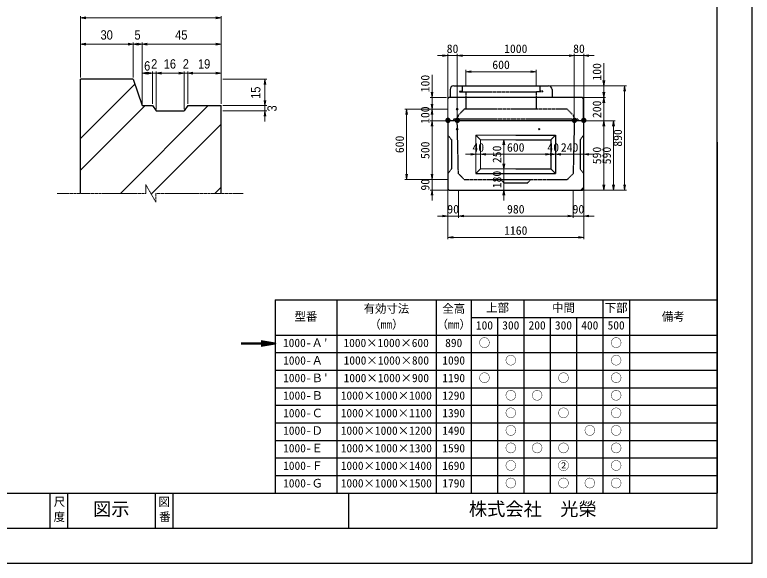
# Model space of a CAD drawing. Units: millimetres, scale not verified. Extents: x -210 to 210, y -148 to 148.
# Drawn here: x 0 to 210, y -148.5 to 7.8 of the extents above; entities that cross this region are included whole.
import ezdxf
from ezdxf.enums import TextEntityAlignment as Align

# ---------------------------------------------------------------- set-up
doc = ezdxf.new("R2010")
doc.units = ezdxf.units.MM
doc.linetypes.add('USER1', pattern=[12.95, 6.35, -3.175, 0.25, -3.175])
doc.linetypes.add('USER2', pattern=[4.7625, 3.175, -1.5875])
doc.layers.add('0-0', color=7, linetype='Continuous')
for name, color, linetype, lineweight in [('0-1_0', 9, 'Continuous', 25), ('0-2_dims', 2, 'Continuous', 13), ('0-3_pen1実線', 4, 'Continuous', 13), ('0-4_pen2実線', 3, 'Continuous', 13), ('0-5_pen3実線', 7, 'Continuous', 25), ('0-6_pen4実線', 6, 'Continuous', 25), ('0-7_pen1一点', 4, 'USER1', 13), ('0-8_pen2破線', 3, 'USER2', 25), ('0-B_draw', 7, 'Continuous', 13)]:
    doc.layers.add(name, color=color, linetype=linetype, lineweight=lineweight)
doc.styles.add('ＭＳ ゴシック', font='')
doc.styles.add('ＭＳ Ｐゴシック', font='')
doc.styles.get('ＭＳ ゴシック').set_extended_font_data('MS Gothic')
doc.styles.get('ＭＳ Ｐゴシック').set_extended_font_data('MS PGothic')

# ---------------------------------------------------------------- blocks, each defined once
blk = doc.blocks.new('部分図 1')
at = {"layer": '0-1_0'}
blk.add_lwpolyline([(0, 0), (12600, 0), (12600, 8910), (0, 8910)], close=True, dxfattribs=at)
at = {"layer": '0-2_dims'}
for p, q in [((6862.5, 4150.99), (6862.5, 4676.54)), ((8062.5, 3925.99), (8062.5, 4676.54)), ((6862.5, 4661.54), (8062.5, 4661.54)), ((6862.5, 4150.99), (6862.5, 4451.54)), ((7312.5, 4436.54), (6862.5, 4436.54)), ((7312.5, 4150.99), (7312.5, 4451.54)), ((7312.5, 4150.99), (7312.5, 4451.54)), ((7312.5, 4436.54), (7387.5, 4436.54)), ((7387.5, 3925.99), (7387.5, 4451.54)), ((7387.5, 3925.99), (7387.5, 4451.54)), ((8062.5, 4436.54), (7387.5, 4436.54)), ((8062.5, 3925.99), (8062.5, 4451.54)), ((7387.5, 3925.99), (7387.5, 4203.77)), ((7477.5, 4188.77), (7387.5, 4188.77)), ((7477.5, 4188.77), (7387.5, 4188.77)), ((7477.5, 3925.99), (7477.5, 4203.77)), ((7477.5, 3925.99), (7477.5, 4203.77)), ((7477.5, 4188.77), (7507.5, 4188.77)), ((7507.5, 3884.74), (7507.5, 4203.77)), ((7507.5, 3880.99), (7507.5, 4203.77)), ((7507.5, 4188.77), (7597.5, 4188.77)), ((7507.5, 4188.77), (7747.5, 4188.77)), ((7747.5, 4188.77), (7657.5, 4188.77)), ((7747.5, 3880.99), (7747.5, 4203.77)), ((7747.5, 3880.99), (7747.5, 4203.77)), ((7747.5, 4188.77), (7777.5, 4188.77)), ((7777.5, 3925.99), (7777.5, 4203.77)), ((7777.5, 3925.99), (7777.5, 4203.77)), ((7777.5, 4188.77), (7867.5, 4188.77)), ((7777.5, 4188.77), (8062.5, 4188.77)), ((8062.5, 3925.99), (8062.5, 4203.77)), ((8077.5, 4135.99), (8452.59, 4135.99)), ((8437.59, 4135.99), (8437.59, 3910.99)), ((8437.59, 3910.99), (8437.59, 4000.99)), ((8077.5, 3910.99), (8452.59, 3910.99)), ((8077.5, 3910.99), (8452.59, 3910.99)), ((8437.59, 3910.99), (8437.59, 3865.99)), ((8077.5, 3865.99), (8452.59, 3865.99)), ((8437.59, 3865.99), (8437.59, 3775.99))]:
    blk.add_line(p, q, dxfattribs=at)
at = {"layer": '0-2_dims', "lineweight": 18}
for p, q in [((10000, 3778.72), (10000, 4353.37)), ((10080, 3780.5), (10080, 4353.37)), ((10080, 3780.5), (10080, 4353.37)), ((11080, 3780.5), (11080, 4353.37)), ((11080, 3780.5), (11080, 4353.37)), ((11160, 3780.5), (11160, 4353.37)), ((10000, 4338.37), (9910, 4338.37)), ((10080, 4338.37), (10000, 4338.37)), ((11080, 4338.37), (10080, 4338.37)), ((10080, 4338.37), (10170, 4338.37)), ((11080, 4338.37), (10990, 4338.37)), ((11160, 4338.37), (11080, 4338.37)), ((11160, 4338.37), (11250, 4338.37)), ((11332, 4080), (11332, 4275)), ((9865, 3980), (9865, 4175)), ((10154.5, 4080.5), (10154.5, 4216)), ((10154.5, 4201), (10754.5, 4201)), ((10754.5, 4080.5), (10754.5, 4216)), ((10860, 4080), (11347, 4080)), ((10860.5, 4080), (11525, 4080)), ((11332, 4080), (11332, 3980)), ((11332, 3980), (11332, 4070)), ((11510, 4080), (11510, 3190)), ((9989, 3980), (9850, 3980)), ((9865, 3980), (9865, 3880)), ((9865, 3880), (9865, 3970)), ((11150, 3980), (11347, 3980)), ((11150, 3980), (11347, 3980)), ((11332, 3980), (11332, 3890)), ((11332, 3980), (11332, 3780)), ((9988.5, 3880), (9632, 3880)), ((9647, 3880), (9647, 3280)), ((9999, 3880), (9850, 3880)), ((9999, 3880), (9850, 3880)), ((9865, 3880), (9865, 3790)), ((9865, 3880), (9865, 3780)), ((9999.5, 3780), (9850, 3780)), ((9999.5, 3780), (9850, 3780)), ((9865, 3780), (9865, 3280)), ((9865, 3780), (9865, 3690)), ((10019.5, 3780), (11430, 3780)), ((11161, 3780), (11347, 3780)), ((11332, 3780), (11332, 3190)), ((11332, 3780), (11347, 3780)), ((11332, 3780), (11332, 3690)), ((11415, 3190), (11415, 3780)), ((10450.5, 3620), (10493, 3620)), ((10478, 3620), (10478, 3370)), ((10240, 3495), (10150, 3495)), ((10240, 3495), (10240, 3510)), ((10240, 3495), (10280, 3495)), ((10280, 3495), (10280, 3510)), ((10280, 3495), (10280, 3510)), ((10280, 3495), (10370, 3495)), ((10280, 3495), (10880, 3495)), ((10880, 3495), (10790, 3495)), ((10920, 3495), (10830, 3495)), ((10880, 3495), (10880, 3510)), ((10880, 3495), (10880, 3510)), ((10880, 3495), (10920, 3495)), ((10920, 3495), (10920, 3510)), ((10920, 3495), (10920, 3510)), ((10920, 3495), (11010, 3495)), ((10920, 3495), (11160, 3495)), ((11160, 3495), (11160, 3510)), ((11160, 3495), (11250, 3495)), ((10478, 3370), (10478, 3460)), ((9865, 3280), (9865, 3370)), ((10478, 3370), (10493, 3370)), ((10478, 3370), (10493, 3370)), ((10478, 3370), (10478, 3190)), ((9988.5, 3280), (9632, 3280)), ((9999.5, 3280), (9850, 3280)), ((9999.5, 3280), (9850, 3280)), ((9865, 3280), (9865, 3190)), ((10000, 3219.3), (10000, 2952)), ((11160, 3228.9), (11160, 2952)), ((10009.5, 3190), (9850, 3190)), ((9865, 3190), (9865, 3100)), ((10019.5, 3190), (11430, 3190)), ((10090.3, 3183.3), (10090.3, 2952)), ((10090.3, 3182.8), (10090.3, 2952)), ((10478, 3190), (10493, 3190)), ((10478, 3190), (10478, 3100)), ((11070.5, 3189.5), (11070.5, 2952)), ((11070.5, 3189.5), (11070.5, 2952)), ((11170.5, 3190), (11347, 3190)), ((11171, 3190), (11525, 3190)), ((10000, 3126.5), (10000, 2770)), ((11160, 3126.5), (11160, 2770)), ((10000, 2967), (9910, 2967)), ((10000, 2967), (10090.3, 2967)), ((10090.3, 2967), (10180.3, 2967)), ((10090.3, 2967), (11070.5, 2967)), ((11070.5, 2967), (10980.5, 2967)), ((11070.5, 2967), (11160, 2967)), ((11160, 2967), (11250, 2967)), ((10000, 2785), (11160, 2785))]:
    blk.add_line(p, q, dxfattribs=at)
at = {"layer": '0-2_dims', "lineweight": 50}
blk.add_line((8525, 1877), (8235, 1877), dxfattribs=at)
at = {"layer": '0-2_dims'}
for points in [[(6907.5, 4669.04), (6862.5, 4661.54), (6907.5, 4654.04)], [(8017.5, 4654.04), (8062.5, 4661.54), (8017.5, 4669.04)], [(6907.5, 4444.04), (6862.5, 4436.54), (6907.5, 4429.04)], [(7267.5, 4429.04), (7312.5, 4436.54), (7267.5, 4444.04)], [(7357.5, 4444.04), (7312.5, 4436.54), (7357.5, 4429.04)], [(7342.5, 4429.04), (7387.5, 4436.54), (7342.5, 4444.04)], [(7432.5, 4444.04), (7387.5, 4436.54), (7432.5, 4429.04)], [(8017.5, 4429.04), (8062.5, 4436.54), (8017.5, 4444.04)], [(7432.5, 4196.27), (7387.5, 4188.77), (7432.5, 4181.27)], [(7432.5, 4181.27), (7477.5, 4188.77), (7432.5, 4196.27)], [(7552.5, 4196.27), (7507.5, 4188.77), (7552.5, 4181.27)], [(7552.5, 4196.27), (7507.5, 4188.77), (7552.5, 4181.27)], [(7702.5, 4181.27), (7747.5, 4188.77), (7702.5, 4196.27)], [(7702.5, 4181.27), (7747.5, 4188.77), (7702.5, 4196.27)], [(7822.5, 4196.27), (7777.5, 4188.77), (7822.5, 4181.27)], [(7822.5, 4196.27), (7777.5, 4188.77), (7822.5, 4181.27)], [(8017.5, 4181.27), (8062.5, 4188.77), (8017.5, 4196.27)], [(8445.09, 4090.99), (8437.59, 4135.99), (8430.09, 4090.99)], [(8430.09, 3955.99), (8437.59, 3910.99), (8445.09, 3955.99)], [(8430.09, 3955.99), (8437.59, 3910.99), (8445.09, 3955.99)], [(8445.09, 3820.99), (8437.59, 3865.99), (8430.09, 3820.99)]]:
    blk.add_lwpolyline(points, dxfattribs=at)
at = {"layer": '0-2_dims', "lineweight": 18}
for points in [[(9955, 4330.87), (10000, 4338.37), (9955, 4345.87)], [(10125, 4345.87), (10080, 4338.37), (10125, 4330.87)], [(10125, 4345.87), (10080, 4338.37), (10125, 4330.87)], [(11035, 4330.87), (11080, 4338.37), (11035, 4345.87)], [(11035, 4330.87), (11080, 4338.37), (11035, 4345.87)], [(11205, 4345.87), (11160, 4338.37), (11205, 4330.87)], [(10199.5, 4208.5), (10154.5, 4201), (10199.5, 4193.5)], [(10709.5, 4193.5), (10754.5, 4201), (10709.5, 4208.5)], [(11324.5, 4125), (11332, 4080), (11339.5, 4125)], [(11517.5, 4035), (11510, 4080), (11502.5, 4035)], [(9857.5, 4025), (9865, 3980), (9872.5, 4025)], [(11324.5, 4025), (11332, 3980), (11339.5, 4025)], [(11339.5, 3935), (11332, 3980), (11324.5, 3935)], [(9857.5, 3925), (9865, 3880), (9872.5, 3925)], [(9654.5, 3835), (9647, 3880), (9639.5, 3835)], [(9872.5, 3835), (9865, 3880), (9857.5, 3835)], [(9872.5, 3735), (9865, 3780), (9857.5, 3735)], [(9872.5, 3735), (9865, 3780), (9857.5, 3735)], [(11339.5, 3735), (11332, 3780), (11324.5, 3735)], [(11339.5, 3735), (11332, 3780), (11324.5, 3735)], [(11422.5, 3735), (11415, 3780), (11407.5, 3735)], [(10485.5, 3575), (10478, 3620), (10470.5, 3575)], [(10195, 3487.5), (10240, 3495), (10195, 3502.5)], [(10325, 3502.5), (10280, 3495), (10325, 3487.5)], [(10325, 3502.5), (10280, 3495), (10325, 3487.5)], [(10835, 3487.5), (10880, 3495), (10835, 3502.5)], [(10835, 3487.5), (10880, 3495), (10835, 3502.5)], [(10875, 3487.5), (10920, 3495), (10875, 3502.5)], [(10965, 3502.5), (10920, 3495), (10965, 3487.5)], [(11205, 3502.5), (11160, 3495), (11205, 3487.5)], [(10470.5, 3415), (10478, 3370), (10485.5, 3415)], [(10470.5, 3415), (10478, 3370), (10485.5, 3415)], [(9639.5, 3325), (9647, 3280), (9654.5, 3325)], [(9857.5, 3325), (9865, 3280), (9872.5, 3325)], [(9857.5, 3325), (9865, 3280), (9872.5, 3325)], [(11324.5, 3235), (11332, 3190), (11339.5, 3235)], [(11407.5, 3235), (11415, 3190), (11422.5, 3235)], [(11502.5, 3235), (11510, 3190), (11517.5, 3235)], [(9872.5, 3145), (9865, 3190), (9857.5, 3145)], [(10485.5, 3145), (10478, 3190), (10470.5, 3145)], [(9955, 2959.5), (10000, 2967), (9955, 2974.5)], [(10135.3, 2974.5), (10090.3, 2967), (10135.3, 2959.5)], [(10135.3, 2974.5), (10090.3, 2967), (10135.3, 2959.5)], [(11025.5, 2959.5), (11070.5, 2967), (11025.5, 2974.5)], [(11025.5, 2959.5), (11070.5, 2967), (11025.5, 2974.5)], [(11205, 2974.5), (11160, 2967), (11205, 2959.5)], [(10045, 2792.5), (10000, 2785), (10045, 2777.5)], [(11115, 2777.5), (11160, 2785), (11115, 2792.5)]]:
    blk.add_lwpolyline(points, dxfattribs=at)
at = {"layer": '0-2_dims', "lineweight": 50}
blk.add_lwpolyline([(8405, 1857), (8525, 1877), (8405, 1897)], dxfattribs=at)
at = {"layer": '0-3_pen1実線'}
for p, q in [((6862.5, 3629.61), (7326.6, 4093.7)), ((10754.5, 4027.02), (10757.48, 4030)), ((6862.5, 3360.2), (7413.29, 3910.99)), ((7202.11, 3160.99), (7952.11, 3910.99)), ((7465.8, 3155.28), (8062.5, 3751.98)), ((8010.33, 3160.99), (8062.5, 3213.16)), ((11136.55, 3190), (11160, 3213.45))]:
    blk.add_line(p, q, dxfattribs=at)
at = {"layer": '0-4_pen2実線'}
blk.add_line((10810.5, 4036), (10810.5, 4030), dxfattribs=at)
for centre, radius in [((10079.5, 3880), 8), ((10080, 3710), 8), ((10780, 3710), 6)]:
    blk.add_circle(centre, radius, dxfattribs=at)
at = {"layer": '0-5_pen3実線'}
for p, q in [((6862.5, 3160.99), (6862.5, 4135.99)), ((7312.5, 4135.99), (6862.5, 4135.99)), ((10019.5, 4050), (10019.5, 3980)), ((10049.5, 4080), (10859.5, 4080)), ((10889.5, 4050), (10889.5, 3980)), ((11149.5, 3980), (10009.5, 3980)), ((11159.5, 3970), (11149.5, 3980)), ((11159.5, 3780), (11159.5, 3970)), ((7777.5, 3910.99), (7747.5, 3865.99)), ((7777.5, 3910.99), (8062.5, 3910.99)), ((8062.5, 3160.99), (8062.5, 3910.99)), ((11159.5, 3780), (9999.5, 3780)), ((11160, 3200), (11160, 3780)), ((10580, 3660), (10920, 3660)), ((10920, 3660), (10880, 3620)), ((10920, 3660), (10920, 3330)), ((10580, 3370), (10880, 3370)), ((10880, 3370), (10920, 3330)), ((10240, 3330), (10920, 3330)), ((10010, 3190), (11150, 3190)), ((11160, 3200), (11150, 3190)), ((9050, 2250), (9050, 600)), ((9900, 2250), (9900, 600)), ((10200, 2250), (10200, 600)), ((10650, 2250), (10650, 600)), ((11325, 2250), (11325, 600)), ((11550, 2250), (11550, 600)), ((10200, 2100), (11550, 2100)), ((10425, 2100), (10425, 600)), ((10875, 2100), (10875, 600)), ((11100, 2100), (11100, 600)), ((8525, 1950), (12300, 1950)), ((8525, 1800), (12300, 1800)), ((8525, 1650), (12300, 1650)), ((8525, 1500), (12300, 1500)), ((8525, 1350), (12300, 1350)), ((8525, 1200), (12300, 1200)), ((8525, 1050), (12300, 1050)), ((8525, 900), (12300, 900)), ((8525, 750), (12300, 750)), ((6750, 600), (6750, 300)), ((7650, 600), (7650, 300))]:
    blk.add_line(p, q, dxfattribs=at)
for points in [[(7312.5, 4135.99), (7387.5, 3910.99), (7477.5, 3910.99), (7507.5, 3865.99), (7747.5, 3865.99)], [(10000, 3780), (10000, 3200), (10010, 3190)], [(10580, 3620), (10880, 3620), (10880, 3370)]]:
    blk.add_lwpolyline(points, dxfattribs=at)
for centre, start, end in [((10049.5, 4050), 90, 180), ((10859.5, 4050), 0, 90)]:
    blk.add_arc(centre, 30, start, end, dxfattribs=at)
at = {"layer": '0-6_pen4実線'}
for p, q in [((12300, 3600), (12300, 2100)), ((8525, 2250), (12300, 2250)), ((8525, 2250), (8525, 600)), ((12300, 2100), (12300, 600)), ((300, 600), (12300, 600)), ((6600, 600), (6600, 300)), ((7500, 600), (7500, 300)), ((9150, 600), (9150, 300))]:
    blk.add_line(p, q, dxfattribs=at)
blk.add_lwpolyline([(300, 300), (12300, 300), (12300, 8610), (300, 8610)], close=True, dxfattribs=at)
at = {"layer": '0-7_pen1一点'}
for p, q in [((7419.2, 3160.99), (7419.2, 3235.99)), ((7505.8, 3085.99), (7419.2, 3235.99)), ((7419.2, 3160.99), (6662.79, 3160.99)), ((8250, 3160.99), (7505.8, 3160.99)), ((7505.8, 3160.99), (7505.8, 3085.99))]:
    blk.add_line(p, q, dxfattribs=at)
at = {"layer": '0-8_pen2破線'}
for p, q in [((10098.5, 4036), (10122.5, 4036)), ((10122.5, 4080), (10122.5, 4030)), ((10786.5, 4080), (10786.5, 4036)), ((10810.5, 4036), (10786.5, 4036)), ((10154.5, 4030), (10154.5, 3980)), ((10154.5, 3980), (10154.5, 3880)), ((10810.5, 4030), (10754.5, 4030)), ((10754.5, 4030), (10754.5, 3980)), ((10754.5, 3980), (10754.5, 3880)), ((10089.5, 3830), (10139.5, 3880)), ((10579.5, 3880), (10139.5, 3880)), ((11019.5, 3880), (10579.5, 3880)), ((11019.5, 3880), (11069.5, 3830)), ((10049.5, 3795), (10044.5, 3780)), ((10579.5, 3795), (10049.5, 3795)), ((10089.5, 3830), (10079.5, 3795)), ((10090, 3330), (10080, 3780)), ((11109.5, 3795), (10579.5, 3795)), ((11069.5, 3830), (11079.5, 3795)), ((11080, 3780), (11070, 3330)), ((11109.5, 3795), (11114.5, 3780)), ((11160, 3660), (11130, 3620)), ((11130, 3620), (11130, 3370)), ((11130, 3370), (11160, 3330)), ((10140, 3280), (10090, 3330)), ((10140, 3280), (11020, 3280)), ((10480, 3250), (10450, 3280)), ((11070, 3330), (11020, 3280))]:
    blk.add_line(p, q, dxfattribs=at)
for points in [[(10098.5, 4036), (10098.5, 4030), (10754.5, 4030)], [(10000, 3660), (10030, 3620), (10030, 3370), (10000, 3330)], [(10480, 3250), (10680, 3250), (10710, 3280)]]:
    blk.add_lwpolyline(points, dxfattribs=at)
at = {"layer": '0-B_draw'}
for p, q in [((9999.5, 3970), (10009.5, 3980)), ((9999.5, 3970), (9999.5, 3780)), ((10240, 3660), (10240, 3330)), ((10240, 3660), (10280, 3620)), ((10240, 3660), (10580, 3660)), ((10280, 3620), (10280, 3370)), ((10280, 3620), (10580, 3620)), ((10280, 3370), (10240, 3330)), ((10280, 3370), (10580, 3370))]:
    blk.add_line(p, q, dxfattribs=at)
at = {"layer": '0-2_dims', "color": 7, "style": 'ＭＳ Ｐゴシック', "width": 0.9}
for s, p in [('30', (7032.95, 4451.54)), ('5', (7322.73, 4451.54)), ('45', (7670.45, 4451.54)), ('6', (7405.23, 4186.72)), ('2', (7465.23, 4203.77)), ('16', (7572.95, 4203.77)), ('2', (7735.23, 4203.77)), ('19', (7865.45, 4203.77))]:
    blk.add_text(s, height=79.98, dxfattribs=at).set_placement(p, align=Align.BOTTOM_LEFT)
at = {"layer": '0-2_dims', "color": 7, "style": 'ＭＳ ゴシック'}
for s, p in [('80', (9990, 4338.87)), ('1000', (10480, 4338.87)), ('80', (11070, 4338.87)), ('600', (10379.5, 4201.5)), ('40', (10210, 3495.5)), ('600', (10505, 3495.5)), ('40', (10850, 3495.5)), ('240', (10965, 3495.5)), ('90', (9995.15, 2967.5)), ('980', (10505.4, 2967.5)), ('90', (11065.25, 2967.5)), ('1160', (10480, 2785.5))]:
    blk.add_text(s, height=73.31, dxfattribs=at).set_placement(p, align=Align.BOTTOM_LEFT)
for s, p in [('100', (11331.5, 4125)), ('100', (9864.5, 4025)), ('200', (11331.5, 3805)), ('100', (9864.5, 3755)), ('890', (11509.5, 3560)), ('600', (9646.5, 3505)), ('500', (9864.5, 3455)), ('250', (10477.5, 3420)), ('590', (11331.5, 3410)), ('590', (11414.5, 3410)), ('180', (10477.5, 3205)), ('90', (9864.5, 3185))]:
    blk.add_text(s, height=73.31, rotation=90, dxfattribs=at).set_placement(p, align=Align.BOTTOM_LEFT)
at = {"layer": '0-2_dims', "color": 7, "style": 'ＭＳ Ｐゴシック', "width": 0.9}
for s, p in [('15', (8422.59, 3968.95)), ('3', (8561.68, 3861.22))]:
    blk.add_text(s, height=79.98, rotation=90, dxfattribs=at).set_placement(p, align=Align.BOTTOM_LEFT)
at = {"layer": '0-2_dims', "style": 'ＭＳ ゴシック'}
for p in [(9975, 3754.96), (10055, 3755), (11054.99, 3754.96), (11135, 3755)]:
    blk.add_text('●', height=36.66, dxfattribs=at).set_placement(p, align=Align.BOTTOM_LEFT)
at = {"layer": '0-5_pen3実線', "style": 'ＭＳ ゴシック'}
for s, height, p in [('有効寸法', 71.47, (9280.03, 2118.76)), ('全高', 71.47, (9952.52, 2118.76)), ('上部', 71.51, (10327.46, 2126.23)), ('中間', 71.46, (10890.02, 2126.26)), ('下部', 71.52, (11339.95, 2126.23)), ('型番', 71.47, (8690.02, 2051.26)), ('備考', 71.45, (11827.54, 2051.27)), ('（mm）', 71.49, (9328.73, 1983.74)), ('（mm）', 71.49, (9903.73, 1983.74)), ('100', 71.47, (10239.39, 1976.26)), ('300', 71.47, (10464.39, 1976.26)), ('200', 71.47, (10689.39, 1976.26)), ('300', 71.47, (10914.39, 1976.26)), ('400', 71.46, (11139.4, 1976.27)), ('500', 71.47, (11364.39, 1976.26)), ("1000-Ａ'", 71.47, (8591.69, 1826.26)), ('1000×1000×600', 71.48, (9107.84, 1826.25)), ('890', 71.47, (9976.89, 1826.26)), ('○', 71.37, (10263.83, 1826.33)), ('○', 71.37, (11388.83, 1826.33)), ('1000-Ａ ', 71.47, (8592.54, 1676.26)), ('1000×1000×800', 71.48, (9109.39, 1676.25)), ('1090', 71.47, (9952.51, 1676.26)), ('○', 71.37, (10488.83, 1676.33)), ('○', 71.37, (11388.83, 1676.33)), ("1000-Ｂ'", 71.47, (8592.52, 1526.26)), ('1000×1000×900', 71.48, (9109.39, 1526.25)), ('1190', 71.47, (9952.51, 1526.26)), ('○', 71.37, (10263.83, 1526.33)), ('○', 71.37, (10938.83, 1526.33)), ('○', 71.37, (11388.83, 1526.33)), ('1000-Ｂ ', 71.47, (8592.54, 1376.26)), ('1000×1000×1000', 71.48, (9085.01, 1376.25)), ('1290', 71.47, (9952.51, 1376.26)), ('○', 71.37, (10488.83, 1376.33)), ('○', 71.37, (10713.83, 1376.33)), ('○', 71.37, (11388.83, 1376.33)), ('○', 71.37, (10488.83, 1226.33)), ('○', 71.37, (10938.83, 1226.33)), ('○', 71.37, (11388.83, 1226.33)), ('1000-Ｃ ', 71.47, (8592.54, 1226.26)), ('1000×1000×1100', 71.48, (9085.01, 1226.25)), ('1390', 71.47, (9952.51, 1226.26)), ('1000-Ｄ ', 71.47, (8592.53, 1076.26)), ('1000×1000×1200', 71.48, (9085.01, 1076.25)), ('1490', 71.47, (9952.51, 1076.26)), ('○', 71.37, (10488.83, 1076.33)), ('○', 71.37, (11163.83, 1076.33)), ('○', 71.37, (11388.83, 1076.33)), ('1000-Ｅ ', 71.47, (8592.52, 926.26)), ('1000×1000×1300', 71.48, (9085.01, 926.25)), ('1590', 71.47, (9952.51, 926.26)), ('○', 71.37, (10488.83, 926.33)), ('○', 71.37, (10713.83, 926.33)), ('○', 71.37, (10938.83, 926.33)), ('○', 71.37, (11388.83, 926.33)), ('1000-Ｆ ', 71.46, (8592.56, 776.27)), ('1000×1000×1400', 71.48, (9085.01, 776.25)), ('1690', 71.47, (9952.51, 776.26)), ('○', 71.37, (10488.83, 776.33)), ('②', 71.47, (10938.76, 776.26)), ('○', 71.37, (11388.83, 776.33)), ('1000-Ｇ ', 71.47, (8592.52, 626.26)), ('1000×1000×1500', 71.48, (9085.01, 626.25)), ('1790', 71.47, (9952.51, 626.26)), ('○', 71.37, (10488.83, 626.33)), ('○', 71.37, (10938.83, 626.33)), ('○', 71.37, (11163.83, 626.33)), ('○', 71.37, (11388.83, 626.33)), ('尺', 71.42, (6633.3, 467.75)), ('図示', 114.3, (6969.04, 372.02)), ('図', 71.42, (7527.6, 467)), ('株式会社\u3000光榮', 114.4, (10179.07, 372.01)), ('度', 71.44, (6632.55, 339)), ('番', 71.42, (7533.3, 339.75))]:
    blk.add_text(s, height=height, dxfattribs=at).set_placement(p, align=Align.BOTTOM_LEFT)

msp = doc.modelspace()

# ---------------------------------------------------------------- block references
at = {"layer": '0-0', "xscale": 0.0333333, "yscale": 0.0333333}
msp.add_blockref('部分図 1', (-210, -148.5), dxfattribs=at)

doc.saveas('drawing.dxf')
